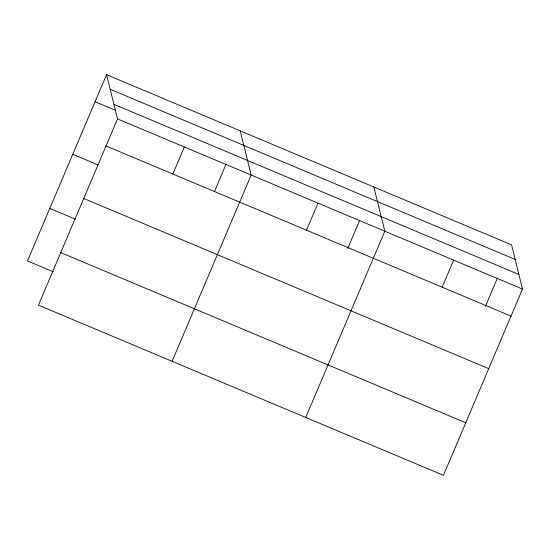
<?xml version="1.0" encoding="UTF-8"?>
<svg xmlns="http://www.w3.org/2000/svg" width="550" height="550" viewBox="0 0 550 550"><rect width="100%" height="100%" fill="white"/><g stroke="black" fill="none" stroke-linecap="round" stroke-linejoin="round"><path stroke-width="0.82" d="M106.562 74.683L117.514 118.896L38.459 305.154L443.438 475.317L522.5 289.059L511.541 244.846L106.562 74.683L27.5 260.941L53.439 271.844M172.851 174.041L184.339 146.974M214.404 191.62L226.057 164.175M172.102 361.309L251.164 175.051L240.206 130.838M306.494 230.189L317.982 203.129M347.717 248.552L359.7 220.33M305.745 417.464L384.808 231.206L373.849 186.993M442.166 287.196L453.654 260.129M485.409 306.412L497.393 278.183M110.179 89.272L515.158 259.435M113.905 104.308L518.884 274.471M95.074 101.75L115.514 110.337M117.514 118.896L522.5 289.059M106.026 145.963L511.012 316.119M72.772 154.282L97.934 164.849M83.731 198.495L488.716 368.658M49.802 208.409L75.742 219.306M60.754 252.622L465.74 422.778"/></g></svg>
